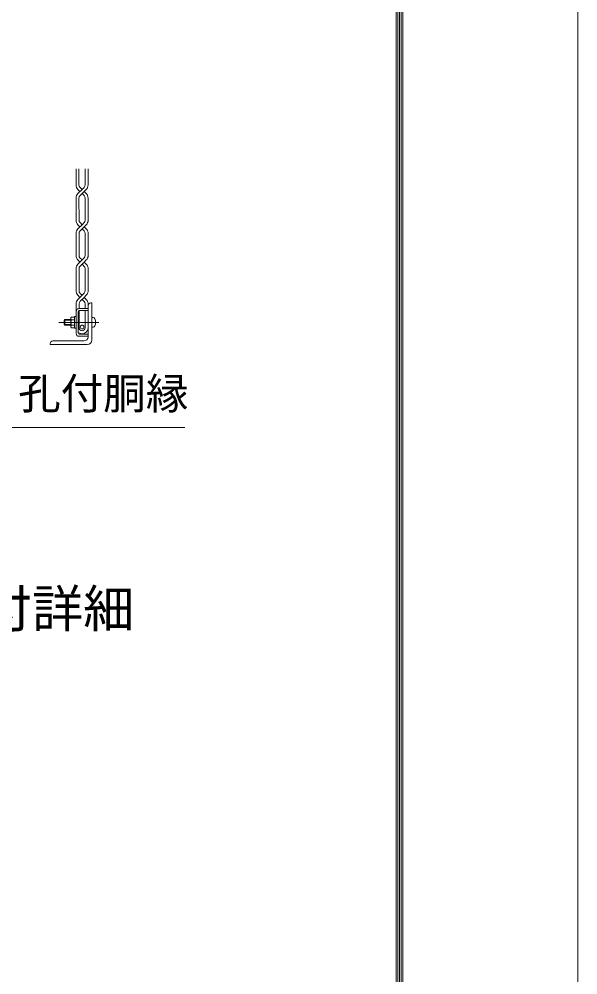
# Model space of a CAD drawing. Units: millimetres, scale not verified. Extents: x -14700 to 14700, y -10395 to 10395.
# Drawn here: x 11685 to 14700, y -5236 to -78 of the extents above; entities that cross this region are included whole.
import ezdxf
from ezdxf.enums import TextEntityAlignment as Align

# ---------------------------------------------------------------- set-up
doc = ezdxf.new("R2010")
doc.units = ezdxf.units.MM
doc.header["$LTSCALE"] = 40
doc.linetypes.add('USER1', pattern=[50.8, 31.75, -6.35, 6.35, -6.35])
for name, color, linetype, lineweight in [('0-0_D-BMK', 2, 'USER1', 13), ('0-4_D-STR1', 1, 'Continuous', 18), ('0-5_D-STR3', 3, 'Continuous', 13), ('0-8_D-STR2', 7, 'Continuous', 13), ('0-9_D-TTL-TXT', 7, 'Continuous', 13), ('0-A_D-STR-TXT', 7, 'Continuous', 13), ('0-C_D-TTL', 7, 'Continuous', 18)]:
    doc.layers.add(name, color=color, linetype=linetype, lineweight=lineweight)
doc.styles.add('ＭＳ ゴシック', font='')
doc.styles.get('ＭＳ ゴシック').set_extended_font_data('MS Gothic')

msp = doc.modelspace()

# ---------------------------------------------------------------- linework, layer by layer
at = {"layer": '0-0_D-BMK'}
msp.add_line((12115.22, -1714.77), (11899.51, -1714.77), dxfattribs=at)
at = {"layer": '0-4_D-STR1'}
for p, q in [((12057.62, -1792.27), (12057.62, -1624.77)), ((12072.62, -1609.77), (12077.62, -1609.77)), ((12077.62, -1809.77), (12077.62, -1609.77)), ((11852.62, -1834.77), (11852.62, -1829.77)), ((11852.62, -1834.77), (12052.62, -1834.77)), ((11867.62, -1814.77), (12035.12, -1814.77))]:
    msp.add_line(p, q, dxfattribs=at)
for centre, radius, start, end in [((12072.62, -1624.77), 15, 90, 180), ((12035.12, -1792.27), 22.5, 270, 0), ((11867.62, -1829.77), 15, 90, 180), ((12052.62, -1809.77), 25, 270, 0)]:
    msp.add_arc(centre, radius, start, end, dxfattribs=at)
at = {"layer": '0-5_D-STR3'}
for p, q in [((12057.62, -1639.77), (12009.12, -1639.77)), ((12057.62, -1639.77), (12057.62, -1651.27)), ((11932.62, -1699.77), (11927.62, -1704.77)), ((11932.62, -1729.77), (11932.62, -1699.77)), ((11964.62, -1699.77), (11932.62, -1699.77)), ((11964.62, -1690.27), (11967.14, -1685.91)), ((11964.62, -1739.27), (11964.62, -1690.27)), ((11984.62, -1685.91), (11967.14, -1685.91)), ((11984.62, -1700.34), (11967.14, -1700.34)), ((11984.62, -1683.52), (11984.62, -1746.02)), ((11992.62, -1683.52), (11984.62, -1683.52)), ((11984.62, -1743.64), (11984.62, -1685.91)), ((11992.62, -1656.27), (11992.62, -1773.27)), ((12004.12, -1656.27), (12004.12, -1773.27)), ((12057.62, -1651.27), (12009.12, -1651.27)), ((12077.62, -1688.52), (12077.62, -1741.02)), ((12085.25, -1688.52), (12077.62, -1688.52)), ((11927.62, -1724.77), (11927.62, -1704.77)), ((11932.62, -1729.77), (11927.62, -1724.77)), ((11964.62, -1702.77), (11929.62, -1702.77)), ((11964.62, -1726.77), (11929.62, -1726.77)), ((11964.62, -1729.77), (11932.62, -1729.77)), ((11964.62, -1739.27), (11967.14, -1743.64)), ((11984.62, -1729.21), (11967.14, -1729.21)), ((11984.62, -1743.64), (11967.14, -1743.64)), ((11992.62, -1746.02), (11984.62, -1746.02)), ((12085.25, -1741.02), (12077.62, -1741.02)), ((12057.62, -1778.27), (12009.12, -1778.27)), ((12057.62, -1789.77), (12009.12, -1789.77)), ((12057.62, -1778.27), (12057.62, -1789.77))]:
    msp.add_line(p, q, dxfattribs=at)
msp.add_circle((12024.98, -1739.77), 10, dxfattribs=at)
for centre, radius, start, end in [((12009.12, -1656.27), 16.5, 90, 180), ((12012.67, -1714.77), 47.77, 162.4121, 197.5879), ((11977.69, -1693.12), 12.78, 145.61585, 214.38415), ((12009.12, -1656.27), 5, 90, 180), ((12085.25, -1698.02), 9.5, 16.07286, 90), ((12027.12, -1714.77), 70, 343.92714, 16.07286), ((11977.69, -1736.42), 12.78, 145.61586, 214.38415), ((12085.25, -1731.52), 9.5, 270, 343.92714), ((12009.12, -1773.27), 16.5, 180, 270), ((12009.12, -1773.27), 5, 180, 270)]:
    msp.add_arc(centre, radius, start, end, dxfattribs=at)
at = {"layer": '0-8_D-STR2'}
for p, q in [((11992.2, -972.52), (11992.09, -885.32)), ((12008.24, -972.5), (12008.13, -885.32)), ((12041.38, -972.5), (12041.27, -885.32)), ((12057.42, -972.52), (12057.31, -885.32)), ((12002.45, -997.27), (12013.46, -1008.29)), ((12013.8, -985.94), (12024.81, -996.94)), ((12036.15, -1008.29), (12013.8, -1030.63)), ((12024.81, -1019.63), (12035.81, -1030.63)), ((12047.17, -997.27), (12036.15, -1008.29)), ((12036.15, -1008.29), (12047.17, -1019.3)), ((11992.36, -1162.92), (11992.2, -1044.05)), ((12008.41, -1162.9), (12008.24, -1044.07)), ((12041.55, -1162.9), (12041.38, -1044.07)), ((12057.59, -1162.92), (12057.42, -1044.05)), ((12013.97, -1176.34), (12024.98, -1187.34)), ((12035.98, -1176.34), (12024.98, -1187.34)), ((11992.36, -1353.25), (11992.36, -1234.45)), ((12024.98, -1187.34), (12002.62, -1209.71)), ((12002.62, -1187.67), (12013.63, -1198.69)), ((12008.41, -1354.51), (12008.41, -1234.47)), ((12036.32, -1198.69), (12013.97, -1221.04)), ((12024.98, -1210.03), (12035.98, -1221.04)), ((12041.55, -1354.51), (12041.55, -1234.47)), ((12057.59, -1353.25), (12057.59, -1234.45)), ((12024.98, -1377.67), (12002.62, -1400.03)), ((12002.62, -1378), (12013.63, -1389.02)), ((12013.07, -1365.76), (12024.98, -1377.67)), ((12036.32, -1389.02), (12013.07, -1412.27)), ((12036.88, -1365.76), (12024.98, -1377.67)), ((12047.34, -1378), (12036.32, -1389.02)), ((12036.32, -1389.02), (12047.34, -1400.03)), ((11992.36, -1543.85), (11992.36, -1424.78)), ((12008.41, -1542.59), (12008.41, -1423.52)), ((12024.98, -1400.36), (12036.88, -1412.27)), ((12041.55, -1542.59), (12041.55, -1423.52)), ((12057.59, -1543.85), (12057.59, -1424.78)), ((12024.98, -1568.27), (12002.62, -1590.63)), ((12002.62, -1568.6), (12013.63, -1579.62)), ((12014.85, -1558.14), (12024.98, -1568.27)), ((12036.32, -1579.62), (12014.85, -1601.08)), ((12036.88, -1556.36), (12024.98, -1568.27)), ((12024.98, -1590.96), (12036.88, -1602.87)), ((12047.34, -1568.6), (12036.32, -1579.62)), ((12036.32, -1579.62), (12047.34, -1590.63)), ((11992.36, -1683.16), (11992.36, -1615.38)), ((12008.41, -1639.77), (12008.41, -1614.12)), ((12041.55, -1639.77), (12041.55, -1614.12)), ((12057.59, -1744.76), (12057.59, -1615.38)), ((12008.41, -1743.5), (12008.41, -1651.27)), ((12041.55, -1743.5), (12041.55, -1651.27))]:
    msp.add_line(p, q, dxfattribs=at)
for points in [[(12035.81, -985.94), (12024.81, -996.94), (12002.45, -1019.3)], [(12047.34, -1187.67), (12036.32, -1198.69), (12047.34, -1209.71)]]:
    msp.add_lwpolyline(points, dxfattribs=at)
for centre, radius, start, end in [((12027.2, -972.52), 35, 180, 225), ((12027.24, -972.5), 19, 180, 225), ((12022.38, -972.5), 19, 315, 0), ((12022.42, -972.52), 35, 315, 0), ((12027.2, -1044.05), 35, 135, 180), ((12027.24, -1044.07), 19, 135.00055, 180), ((12022.38, -1044.07), 19, 0, 44.99915), ((12022.42, -1044.05), 35, 0, 45), ((12027.36, -1162.92), 35, 180, 225), ((12027.41, -1162.9), 19, 180, 225), ((12022.55, -1162.9), 19, 315, 0), ((12022.59, -1162.92), 35, 315, 0), ((12027.36, -1234.45), 35, 135, 180), ((12027.41, -1234.47), 19, 135.00055, 180), ((12022.55, -1234.47), 19, 0, 44.99915), ((12022.59, -1234.45), 35, 0, 45), ((12027.36, -1353.25), 35, 180, 225), ((12027.36, -1353.25), 19, 183.80396, 221.19987), ((12022.59, -1353.25), 19, 318.80016, 356.19604), ((12022.59, -1353.25), 35, 315, 0), ((12027.36, -1424.78), 35, 135, 180), ((12027.36, -1424.78), 19, 138.8144, 176.19604), ((12022.59, -1424.78), 19, 3.80396, 41.19984), ((12022.59, -1424.78), 35, 0, 45), ((12027.36, -1543.85), 35, 180, 225), ((12027.36, -1543.85), 19, 176.19604, 228.80014), ((12022.59, -1543.85), 19, 318.80016, 3.80396), ((12022.59, -1543.85), 35, 315, 0), ((12027.36, -1615.38), 35, 135, 180), ((12022.59, -1615.38), 35, 0, 45), ((12027.36, -1615.38), 19, 131.18669, 176.19604), ((12022.59, -1615.38), 19, 3.80396, 41.19984), ((12024.98, -1743.5), 32.61, 230.23061, 0), ((12024.98, -1743.5), 16.57, 180, 0)]:
    msp.add_arc(centre, radius, start, end, dxfattribs=at)
at = {"layer": '0-A_D-STR-TXT'}
msp.add_lwpolyline([(12579.8, -2282.35), (11500.8, -2282.35), (11325.14, -1772.93)], dxfattribs=at)
at = {"layer": '0-C_D-TTL', "color": 2}
msp.add_lwpolyline([(-14700, 10395), (14700, 10395), (14700, -10395), (-14700, -10395)], close=True, dxfattribs=at)
at = {"layer": '0-C_D-TTL'}
for points in [[(-13755, 9625), (13755, 9625), (13755, -9625), (-13755, -9625)], [(-13746.25, 9616.25), (13746.25, 9616.25), (13746.25, -9616.25), (-13746.25, -9616.25)], [(-13737.5, 9607.5), (13737.5, 9607.5), (13737.5, -9607.5), (-13737.5, -9607.5)], [(-13728.75, 9598.75), (13728.75, 9598.75), (13728.75, -9598.75), (-13728.75, -9598.75)], [(-13720, 9590), (13720, 9590), (13720, -9590), (-13720, -9590)]]:
    msp.add_lwpolyline(points, close=True, dxfattribs=at)

# ---------------------------------------------------------------- texts
at = {"layer": '0-9_D-TTL-TXT', "style": 'ＭＳ ゴシック'}
msp.add_text('ネットホルダー取付詳細', height=202.1, dxfattribs=at).set_placement((9273.99, -3421.47), align=Align.BOTTOM_LEFT)
at = {"layer": '0-A_D-STR-TXT', "style": 'ＭＳ ゴシック'}
msp.add_text('孔付胴縁', height=168.3, dxfattribs=at).set_placement((11679.93, -2233.41), align=Align.BOTTOM_LEFT)

doc.saveas('drawing.dxf')
